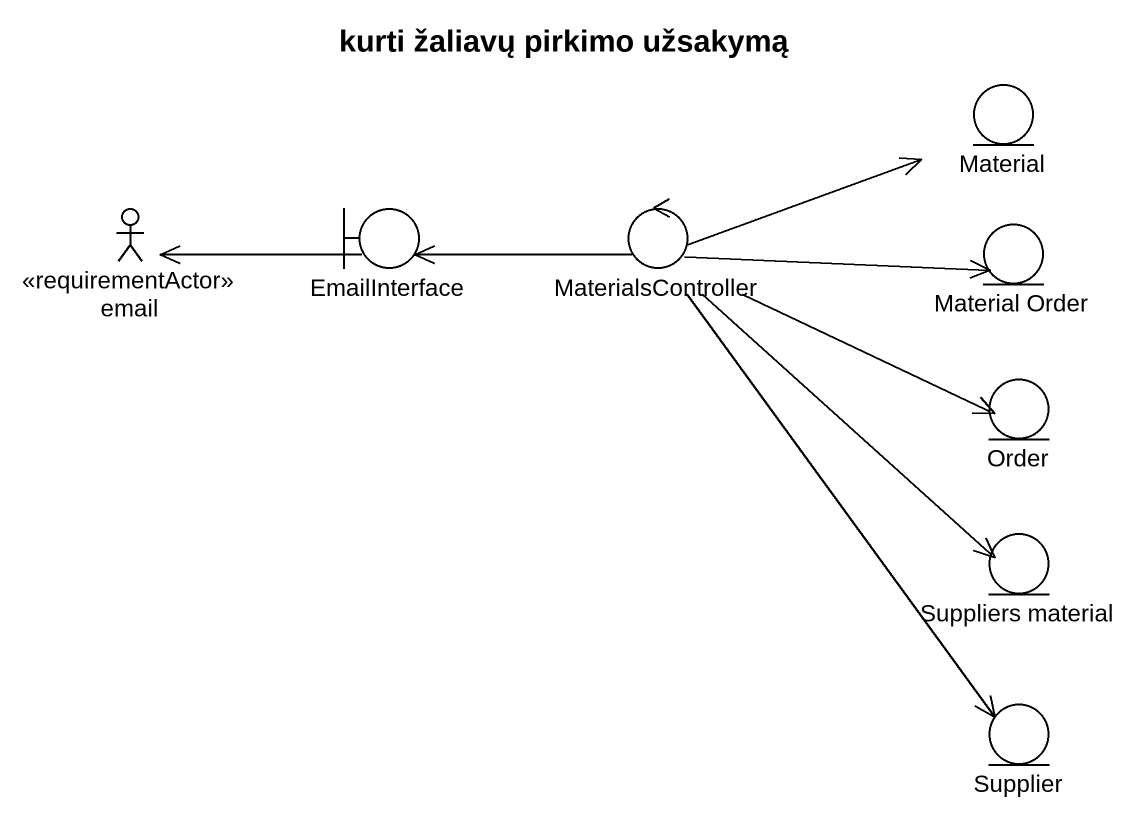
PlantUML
@startuml
title kurti žaliavų pirkimo užsakymą
entity Material
actor email <<requirementActor>>
boundary EmailInterface
control MaterialsController
entity "Material Order" as Material_Order
entity Order
entity "Suppliers material" as Suppliers_material
entity Supplier
EmailInterface -left-> email
MaterialsController -right-> Material
MaterialsController -left-> EmailInterface
MaterialsController -right-> Material_Order
MaterialsController -right-> Order
MaterialsController --> Suppliers_material
MaterialsController --> Supplier
@enduml
